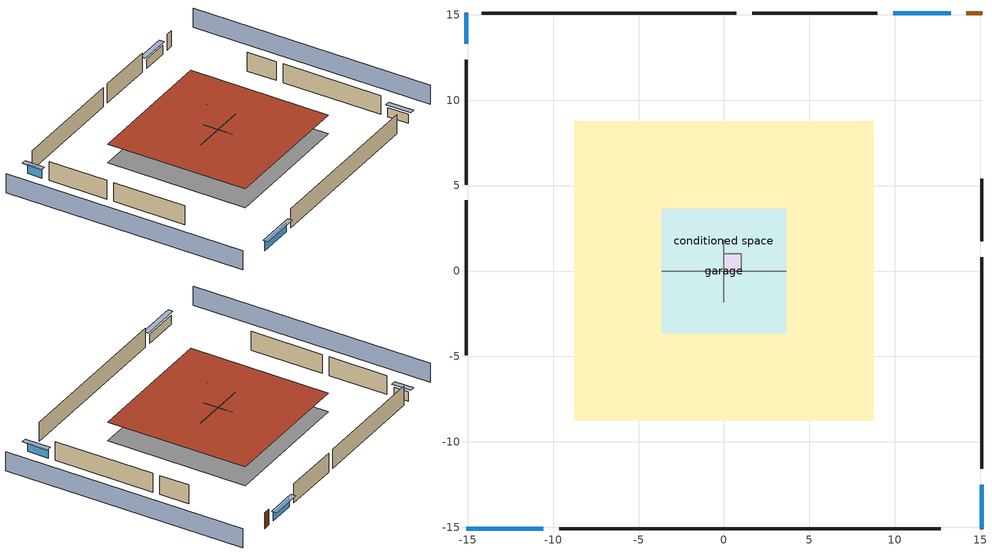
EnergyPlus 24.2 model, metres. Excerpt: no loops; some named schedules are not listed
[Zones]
central ac and furnace airloop ret air zone
 floor adiabatic (AdiabaticConst): 0,0 0,1 1,1 1,0 z0
 wall adiabatic (AdiabaticConst): 0,1 0,0 1,0 1,1 0,1 z0:1
 ceiling adiabatic (AdiabaticConst): 1,0 1,1 0,1 0,0 z1
conditioned space
 floor foundation (Slab2 construction): -8.77,-8.77 -8.77,8.77 8.77,8.77 8.77,-8.77 z0
 wall outside (AdiabaticWallConstruction 1): 15.1,15.1 14.18,15.1 z0:2.03
 wall outside (AdiabaticWallConstruction): -15.1,-15.1 -10.57,-15.1 z0:1.19; -15.1,15.1 -15.1,13.3 z0:1.22; 13.26,15.1 9.9,15.1 z0:1.13; 15.1,-15.1 15.1,-12.52 z0:1.16
 wall outside (Wall3 construction): -9.65,-15.1 12.68,-15.1 z0:2.44
 wall outside (Wall4 construction): -15.1,4.13 -15.1,-4.94 z0:2.44
 wall outside (Wall7 construction): 0.73,15.1 -14.17,15.1 z0:2.44
 wall outside (Wall8 construction): 15.1,-11.59 15.1,0.81 z0:2.44
 wall to garage (Wall5 construction): 3.66,0 -3.66,0 z0:2.44
 wall to garage (Wall6 construction): 0,1.83 0,-1.83 z0:2.44
 window (WindowConstruction): -15.1,-15.1 -10.57,-15.1 z0:1.19
 window (WindowConstruction 1): -15.1,15.1 -15.1,13.3 z0:1.22
 window (WindowConstruction 2): 13.26,15.1 9.9,15.1 z0:1.13
 window (WindowConstruction 3): 15.1,-15.1 15.1,-12.52 z0:1.16
 door (Door): 15.1,15.1 14.19,15.1 z0:2.03
 roof outside (Roof2 construction): -8.77,8.77 -8.77,-8.77 8.77,-8.77 8.77,8.77 z2.44
garage
 floor foundation (Slab1 construction): -3.66,-3.66 -3.66,3.66 3.66,3.66 3.66,-3.66 z0
 wall outside (Wall1 construction): -15.1,12.37 -15.1,5.06 z0:2.44
 wall outside (Wall2 construction): 8.97,15.1 1.66,15.1 z0:2.44
 wall outside (Wall9 construction): 15.1,1.74 15.1,5.4 z0:2.44
 roof outside (Roof1 construction): -3.66,3.66 -3.66,-3.66 3.66,-3.66 3.66,3.66 z2.44
shading: -19.67,15.1 -19.67,-15.1 / 19.67,-15.1 19.67,15.1 z0:2.44; -10.27,-15.1 -15.4,-15.1 -15.4,-15.71 -10.27,-15.71 z1.49; -15.1,13 -15.1,15.4 -15.71,15.4 -15.71,13 z1.52; 9.6,15.1 13.56,15.1 13.56,15.71 9.6,15.71 z1.43; 15.1,-12.21 15.1,-15.4 15.71,-15.4 15.71,-12.21 z1.46
[Building]
Building 1: Terrain=Suburbs
[Site:Location]
Portland Intl Arpt_OR: Latitude {deg}=45.59; Longitude {deg}=-122.6; Time Zone {hr}=-8; Elevation {m}=33; Keep Site Location Information=Yes
[Site:GroundTemperature:Shallow]
10.2558, 8.96328, 8.85977, 9.47314, 11.9355, 14.3863, 16.5111, 17.8571, 17.9714, 16.8767, 14.8061, 12.4304
[Site:WaterMainsTemperature]
Calculation Method=Schedule; Temperature Schedule=mains temperature schedule
[Material] Roughness=Rough; Thermal Absorptance=0.9
Name | Thickness {m} | Conductivity {W/m-K} | Density {kg/m3} | Specific Heat {J/kg-K} | Solar Absorptance | Visible Absorptance
concrete 4.0 in. | 0.1016 | 1.803125 | 2242.8 | 837.4 | 0.7 | 0.7
door material | 0.04445 | 0.0612267 | 512.64 | 1214.23 | 0.7 | 0.7
floor covering | 0.0127 | 0.0450781 | 54.468 | 1339.84 | 0.9 | 0.9
furniture material conditioned space 1; furniture material garage 1 | 0.1524 | 0.115458 | 640.8 | 1214.23 | 0.6 | 0.6
gypsum board | 0.0127 | 0.160291 | 801 | 837.4 | 0.6 | 0.6
osb sheathing 0.5 in. | 0.0127 | 0.115458 | 512.64 | 1214.23 | 0.6 | 0.6
osb sheathing 0.5 in. 1; osb sheathing 0.5 in. 2; osb sheathing 0.5 in. 3 | 0.0127 | 0.115458 | 512.64 | 1214.23 | 0.7 | 0.7
osb sheathing 0.75 in. | 0.01905 | 0.115458 | 512.64 | 1214.23 | 0.7 | 0.7
roof rigid ins | 0.00302951 | 0.029427 | 32.04 | 1214.23 | 0.7 | 0.7
roof rigid ins 1 | 0.051816 | 0.029427 | 32.04 | 1214.23 | 0.7 | 0.7
roof stud and cavity | 0.2032 | 0.132304 | 78.34581 | 1123.46 | 0.7 | 0.7
slate or tile shingles | 0.01905 | 0.840978 | 1899.972 | 799.717 | 0.75 | 0.75
wall rigid ins | 0.512978 | 0.029427 | 32.04 | 1214.23 | 0.7 | 0.7
wall stud and cavity | 0.1397 | 0.727959 | 139.0536 | 1170.24 | 0.6 | 0.6
wall stud and cavity 1 | 0.1397 | 0.550994 | 139.0536 | 1170.24 | 0.7 | 0.7
wall stud and cavity 2 | 0.1397 | 0.335416 | 139.0536 | 1170.24 | 0.7 | 0.7
wall stud and cavity 3 | 0.0889 | 0.380278 | 52.3479 | 1209.89 | 0.7 | 0.7
wall stud and cavity 4 | 0.0889 | 0.391764 | 83.0341 | 1211.67 | 0.7 | 0.7
wood siding | 0.0254 | 0.102417 | 544.68 | 1172.36 | 0.85 | 0.85
wood siding 1; wood siding 2 | 0.0254 | 0.102417 | 544.68 | 1172.36 | 0.7 | 0.7
[Material:NoMass]
Adiabatic: Roughness=Rough; Thermal Resistance {m2-K/W}=176.1; Thermal Absorptance=0.9; Solar Absorptance=0.7; Visible Absorptance=0.7
[WindowMaterial:SimpleGlazingSystem]
WindowMaterial: U-Factor {W/m2-K}=2.78222; Solar Heat Gain Coefficient=0.56
[Construction]
AdiabaticConst: Adiabatic
AdiabaticWallConstruction: wood siding 1, wall rigid ins, wall stud and cavity 3, gypsum board
AdiabaticWallConstruction 1: wood siding 2, wall rigid ins, wall stud and cavity 3, gypsum board
Door: door material
furniture construction conditioned space 1: furniture material conditioned space 1
furniture construction garage 1: furniture material garage 1
PartitionWallConstruction: gypsum board, wall stud and cavity 4, gypsum board
Roof1 construction: slate or tile shingles, roof rigid ins, osb sheathing 0.5 in.
Roof2 construction: slate or tile shingles, roof rigid ins 1, osb sheathing 0.75 in., roof stud and cavity, gypsum board
Slab1 construction: concrete 4.0 in.
Slab2 construction: concrete 4.0 in., floor covering
Wall1 construction; Wall2 construction: wood siding, osb sheathing 0.5 in. 1, wall stud and cavity
Wall3 construction; Wall4 construction: wood siding, osb sheathing 0.5 in. 1, wall stud and cavity 1, gypsum board
Wall5 construction: osb sheathing 0.5 in. 2, wall stud and cavity 2, gypsum board
Wall6 construction: osb sheathing 0.5 in. 3, wall stud and cavity 2, gypsum board
Wall7 construction; Wall8 construction: wood siding, osb sheathing 0.5 in. 3, wall stud and cavity 1, gypsum board
Wall9 construction: wood siding, osb sheathing 0.5 in. 3, wall stud and cavity
WindowConstruction; WindowConstruction 1; WindowConstruction 2; WindowConstruction 3: WindowMaterial
[Zone] Multiplier=1
Name | Volume {m3} | Part of Total Floor Area
central ac and furnace airloop ret air zone | 1 | No
conditioned space | 749.83 | Yes
garage | 130.484 | Yes
[Space]
Name | Zone | Space Type | Volume {m3}
central ac and furnace airloop ret air space | central ac and furnace airloop ret air zone | Plenum Space Type
conditioned space 1 | conditioned space |  | 749.83
garage 1 | garage |  | 130.484
[SpaceList]
Plenum Space Type: central ac and furnace airloop ret air space
[OtherEquipment] Design Level Calculation Method=EquipmentLevel
Name | Fuel Type | Zone or ZoneList or Space or SpaceList | Schedule | Design Level {W} | Fraction Latent | Fraction Radiant | Fraction Lost
central ac and furnace airloop_0 RetCondToRP; central ac and furnace airloop_0 RetSensLkToRP | None | central ac and furnace airloop ret air space | Always On Discrete | 0 | 0 | 0 | 0
central ac and furnace airloop_0 RetLatLkToRP | None | central ac and furnace airloop ret air space | Always On Discrete | 0 | 1 | 0 | 0
central ac and furnace airloop_0 SupCondToLv; central ac and furnace airloop_0 SupSensLkToCond; mech vent house fan sensible load; water heater sens | None | conditioned space 1 | Always On Discrete | 0 | 0 | 0 | 0
central ac and furnace airloop_0 SupLatLkToCond; mech vent house fan latent load; water heater lat | None | conditioned space 1 | Always On Discrete | 0 | 1 | 0 | 0
clothes dryer 1 | Electricity | conditioned space 1 | clothes_dryer | 0 | 0.015 | 0.081 | 0.85
cooking range 1 | Electricity | conditioned space 1 | cooking_range | 0 | 0.08 | 0.432 | 0.2
general water use latent | None | conditioned space 1 | general water use schedule | 25.6591 | 1 | 0 | 0
general water use sensible | None | conditioned space 1 | general water use schedule | -25.2881 | 0 | 0.6 | 0
water heater energy adjustment1 | Electricity | conditioned space 1 | Always On Discrete | 0.01 | 0 | 0 | 1
central ac and furnace airloop_0 RetCondToDZ; central ac and furnace airloop_0 SupCondToDZ; central ac and furnace airloop_0 SupSensLkToDZ | None | garage 1 | Always On Discrete | 0 | 0 | 0 | 0
central ac and furnace airloop_0 SupLatLkToDZ | None | garage 1 | Always On Discrete | 0 | 1 | 0 | 0
[SurfaceProperty:ExposedFoundationPerimeter] Exposed Perimeter Calculation Method=TotalExposedPerimeter
Name | Total Exposed Perimeter {m}
Slab2 | 65.34912
Slab1 | 18.288
[SurfaceProperty:IncidentSolarMultiplier] Incident Solar Multiplier=1; Incident Solar Multiplier Schedule=trans schedule winter=0.85 summer=0.7
Window1; Window2; Window3; Window4
[InternalMass]
Name | Construction | Zone or ZoneList | Space or SpaceList | Surface Area {m2}
furniture mass conditioned space 1 | furniture construction conditioned space 1 | conditioned space | conditioned space 1 | 123.004
partition wall mass | PartitionWallConstruction | conditioned space | conditioned space 1 | 307.509
furniture mass garage 1 | furniture construction garage 1 | garage | garage 1 | 5.35122
[Lights] Design Level Calculation Method=LightingLevel; Return Air Fraction=0; Fraction Radiant=0.6; Fraction Visible=0.2; Fraction Replaceable=1
Name | Zone or ZoneList or Space or SpaceList | Schedule | Lighting Level {W}
interior lighting | conditioned space 1 | lighting_interior | 798.532
garage lighting | garage 1 | lighting_garage | 16.3602
[People]
occupants: Zone or ZoneList or Space or SpaceList=conditioned space 1; Number of People Schedule=occupants; Number of People Calculation Method=People; Number of People=1; Fraction Radiant=0.314171; Sensible Heat Fraction=0.56303; Activity Level Schedule=occupants activity schedule; Carbon Dioxide Generation Rate {m3/s-W}=0; Enable ASHRAE 55 Comfort Warnings=No; Mean Radiant Temperature Calculation Type=EnclosureAveraged
[ElectricEquipment] Design Level Calculation Method=EquipmentLevel
Name | Zone or ZoneList or Space or SpaceList | Schedule | Design Level {W} | Fraction Latent | Fraction Radiant | Fraction Lost
ceiling fan | conditioned space 1 | ceiling_fan | 16.0669 | 0 | 0.558 | 0
clothes dryer | conditioned space 1 | clothes_dryer | 22862 | 0.015 | 0.081 | 0.85
clothes washer | conditioned space 1 | clothes_washer | 951.049 | 0.03 | 0.162 | 0.7
cooking range | conditioned space 1 | cooking_range | 10019.4 | 0.08 | 0.432 | 0.2
dishwasher | conditioned space 1 | dishwasher | 3335.54 | 0.3 | 0.18 | 0.4
fridge | conditioned space 1 | fridge schedule | 49.4292 | 0 | 0.6 | 0
mech vent bath fan 0 | conditioned space 1 | mech vent bath fan 0 schedule | 45 | 0 | 0 | 1
mech vent house fan | conditioned space 1 | mech vent house fan schedule | 0 | 0 | 0 | 1
mech vent house fan cfis | conditioned space 1 | mech vent house fan cfis schedule | 0 | 0 | 0 | 0
mech vent range fan 0 | conditioned space 1 | mech vent range fan 0 schedule | 30 | 0 | 0 | 1
misc plug loads | conditioned space 1 | plug_loads_other | 393.371 | 0.021 | 0.558 | 0.049
misc tv | conditioned space 1 | plug_loads_tv | 1038.82 | 0 | 0.6 | 0
whole house fan | conditioned space 1 | Always On Discrete | 0 | 0 | 0 | 1
freezer | garage 1 | freezer schedule | 194.914 | 0 | 0.6 | 0
[ZoneInfiltration:DesignFlowRate] Schedule=Always On Discrete; Design Flow Rate Calculation Method=Flow/Zone; Design Flow Rate {m3/s}=0
Name | Zone or ZoneList or Space or SpaceList
infil flow; natural vent flow; whole house fan flow | conditioned space 1
garage 1 duct leakage imbalance infil flow | garage 1
[ZoneMixing] Schedule=Always On Continuous; Design Flow Rate Calculation Method=Flow/Zone; Design Flow Rate {m3/s}=0
Name | Zone or Space | Source Zone or Space
central ac and furnace airloop_0 ZoneMixDZToCond mix | conditioned space | garage
central ac and furnace airloop_0 ZoneMixCondToDZ mix | garage | conditioned space
[ZoneInfiltration:EffectiveLeakageArea]
infil garage 1: Zone or Space=garage 1; Schedule=Always On Discrete; Effective Air Leakage Area {cm2}=407.755; Stack Coefficient=0.000129147; Wind Coefficient=4.38083e-05
[AvailabilityManager:Scheduled]
central ac and furnace airloop Availability Manager: Schedule=Always On Discrete
[AirLoopHVAC:ReturnPlenum]
Air Loop HVAC Return Plenum 1: Zone=central ac and furnace airloop ret air zone
[WaterUse:Equipment]
dishwasher: Peak Flow Rate {m3/s}=3.89837e-05; Flow Rate Fraction Schedule=hot_water_dishwasher
[Foundation:Kiva] Wall Height Above Grade {m}=0.1016; Wall Depth Below Slab {m}=0.2032
Name | Initial Indoor Air Temperature {C}
Foundation Kiva 1 | 13.4258
Foundation Kiva 2 | 22.5
[Foundation:Kiva:Settings]
Soil Conductivity {W/m-K}=1.9041; Soil Density {kg/m3}=1842.3; Soil Specific Heat {J/kg-K}=418.7; Ground Solar Absorptivity=0.9; Ground Thermal Absorptivity=0.9; Ground Surface Roughness {m}=0.03; Far-Field Width {m}=40; Deep-Ground Boundary Condition=ZeroFlux; Deep-Ground Depth {m}=40; Minimum Cell Dimension {m}=0.2; Maximum Cell Growth Coefficient=3; Simulation Timestep=Timestep
[Exterior:Lights]
exterior lighting: Schedule=exterior lighting schedule; Design Level {W}=10.1836
[EnergyManagementSystem:GlobalVariable]
central_ac_and_furnace_airloop_0_DuctImbalLkExhFanEquivCond
central_ac_and_furnace_airloop_0_DuctImbalLkExhFanEquivDZ
central_ac_and_furnace_airloop_0_DuctImbalLkSupFanEquivCond
central_ac_and_furnace_airloop_0_DuctImbalLkSupFanEquivDZ
central_ac_and_furnace_airloop_0_DZ_T
central_ac_and_furnace_airloop_0_DZ_W
central_ac_and_furnace_airloop_0_RetCondToDZ
central_ac_and_furnace_airloop_0_RetCondToRP
central_ac_and_furnace_airloop_0_RetLatLkToRP
central_ac_and_furnace_airloop_0_RetSensLkToRP
central_ac_and_furnace_airloop_0_SupCondToDZ
central_ac_and_furnace_airloop_0_SupCondToLv
central_ac_and_furnace_airloop_0_SupLatLkToCond
central_ac_and_furnace_airloop_0_SupLatLkToDZ
central_ac_and_furnace_airloop_0_SupSensLkToCond
central_ac_and_furnace_airloop_0_SupSensLkToDZ
central_ac_and_furnace_airloop_0_ZoneMixCondToDZ
central_ac_and_furnace_airloop_0_ZoneMixDZToCond
central_ac_and_furnace_airloop_AH_MFR
central_ac_and_furnace_airloop_AH_Tout
central_ac_and_furnace_airloop_AH_VFR
central_ac_and_furnace_airloop_AH_Wout
central_ac_and_furnace_airloop_Fan_RTF
central_ac_and_furnace_airloop_RA_T
central_ac_and_furnace_airloop_Ra_W
infil_program_Qfan
infil_program_Qinf
natural_vent_program_Qnv
natural_vent_program_Qwhf
[EnergyManagementSystem:Sensor]
Name | Output:Variable or Output:Meter Index Key | Output:Variable or Output:Meter
airflow_gain | infil flow | Infiltration Sensible Heat Gain Energy
airflow_gain_1 | natural vent flow | Infiltration Sensible Heat Gain Energy
airflow_gain_2 | whole house fan flow | Infiltration Sensible Heat Gain Energy
airflow_loss | infil flow | Infiltration Sensible Heat Loss Energy
airflow_loss_1 | natural vent flow | Infiltration Sensible Heat Loss Energy
airflow_loss_2 | whole house fan flow | Infiltration Sensible Heat Loss Energy
central_ac_and_furnace_airloop_0_DZ_T_s | garage | Zone Air Temperature
central_ac_and_furnace_airloop_0_DZ_W_s | garage | Zone Mean Air Humidity Ratio
central_ac_and_furnace_airloop_AH_MFR_s | Node 7 | System Node Mass Flow Rate
central_ac_and_furnace_airloop_AH_Tout_s | Node 7 | System Node Temperature
central_ac_and_furnace_airloop_AH_VFR_s | Node 7 | System Node Current Density Volume Flow Rate
central_ac_and_furnace_airloop_AH_Wout_s | Node 7 | System Node Humidity Ratio
central_ac_and_furnace_airloop_RA_T_s | Node 10 | System Node Temperature
central_ac_and_furnace_airloop_Ra_W_s | Node 10 | System Node Humidity Ratio
clg_load_cond |  | Cooling:EnergyTransfer:Zone:CONDITIONED SPACE
clg_load_duct |  | Cooling:EnergyTransfer:Zone:CENTRAL AC AND FURNACE AIRLOOP RET AIR ZONE
clg_sp_s; clg_sp_s_1 | cooling setpoint | Schedule Value
clothes_dryer_exhaust_0_sch_s | clothes_dryer | Schedule Value
cool_season | cooling season schedule | Schedule Value
ducts_conv | central ac and furnace airloop_0 RetCondToRP | Other Equipment Convective Heating Energy
ducts_conv_1 | central ac and furnace airloop_0 RetLatLkToRP | Other Equipment Convective Heating Energy
ducts_conv_2 | central ac and furnace airloop_0 RetSensLkToRP | Other Equipment Convective Heating Energy
ducts_conv_3 | central ac and furnace airloop_0 SupCondToLv | Other Equipment Convective Heating Energy
ducts_conv_4 | central ac and furnace airloop_0 SupLatLkToCond | Other Equipment Convective Heating Energy
ducts_conv_5 | central ac and furnace airloop_0 SupSensLkToCond | Other Equipment Convective Heating Energy
ducts_rad | central ac and furnace airloop_0 RetCondToRP | Other Equipment Radiant Heating Energy
ducts_rad_1 | central ac and furnace airloop_0 RetLatLkToRP | Other Equipment Radiant Heating Energy
ducts_rad_2 | central ac and furnace airloop_0 RetSensLkToRP | Other Equipment Radiant Heating Energy
ducts_rad_3 | central ac and furnace airloop_0 SupCondToLv | Other Equipment Radiant Heating Energy
ducts_rad_4 | central ac and furnace airloop_0 SupLatLkToCond | Other Equipment Radiant Heating Energy
ducts_rad_5 | central ac and furnace airloop_0 SupSensLkToCond | Other Equipment Radiant Heating Energy
htg_load_cond |  | Heating:EnergyTransfer:Zone:CONDITIONED SPACE
htg_load_duct |  | Heating:EnergyTransfer:Zone:CENTRAL AC AND FURNACE AIRLOOP RET AIR ZONE
htg_sp_s; htg_sp_s_1 | heating setpoint | Schedule Value
ig_ee_conv | ceiling fan | Electric Equipment Convective Heating Energy
ig_ee_conv_1 | clothes dryer | Electric Equipment Convective Heating Energy
ig_ee_conv_3 | cooking range | Electric Equipment Convective Heating Energy
ig_ee_conv_4 | dishwasher | Electric Equipment Convective Heating Energy
ig_ee_conv_5 | fridge | Electric Equipment Convective Heating Energy
ig_ee_conv_6 | misc plug loads | Electric Equipment Convective Heating Energy
ig_ee_conv_7 | misc tv | Electric Equipment Convective Heating Energy
ig_ee_conv_8 | whole house fan | Electric Equipment Convective Heating Energy
ig_ee_rad | ceiling fan | Electric Equipment Radiant Heating Energy
ig_ee_rad_1 | clothes dryer | Electric Equipment Radiant Heating Energy
ig_ee_rad_3 | cooking range | Electric Equipment Radiant Heating Energy
ig_ee_rad_4 | dishwasher | Electric Equipment Radiant Heating Energy
ig_ee_rad_5 | fridge | Electric Equipment Radiant Heating Energy
ig_ee_rad_6 | misc plug loads | Electric Equipment Radiant Heating Energy
ig_ee_rad_7 | misc tv | Electric Equipment Radiant Heating Energy
ig_ee_rad_8 | whole house fan | Electric Equipment Radiant Heating Energy
ig_lgt_conv | interior lighting | Lights Convective Heating Energy
ig_lgt_rad | interior lighting | Lights Radiant Heating Energy
ig_lgt_vis | interior lighting | Lights Visible Radiation Heating Energy
ig_oe_conv | clothes dryer 1 | Other Equipment Convective Heating Energy
ig_oe_conv_1 | cooking range 1 | Other Equipment Convective Heating Energy
ig_oe_conv_2 | general water use latent | Other Equipment Convective Heating Energy
ig_oe_conv_3 | general water use sensible | Other Equipment Convective Heating Energy
ig_oe_conv_4 | water heater energy adjustment1 | Other Equipment Convective Heating Energy
ig_oe_conv_5 | water heater lat | Other Equipment Convective Heating Energy
ig_oe_conv_6 | water heater sens | Other Equipment Convective Heating Energy
ig_oe_rad | clothes dryer 1 | Other Equipment Radiant Heating Energy
ig_oe_rad_1 | cooking range 1 | Other Equipment Radiant Heating Energy
ig_oe_rad_2 | general water use latent | Other Equipment Radiant Heating Energy
ig_oe_rad_3 | general water use sensible | Other Equipment Radiant Heating Energy
ig_oe_rad_4 | water heater energy adjustment1 | Other Equipment Radiant Heating Energy
ig_oe_rad_5 | water heater lat | Other Equipment Radiant Heating Energy
ig_oe_rad_6 | water heater sens | Other Equipment Radiant Heating Energy
ig_ppl_conv | occupants | People Convective Heating Energy
ig_ppl_rad | occupants | People Radiant Heating Energy
im_conv | furniture mass conditioned space 1 | Surface Inside Face Convection Heat Gain Energy
im_conv_1 | partition wall mass | Surface Inside Face Convection Heat Gain Energy
im_ig | furniture mass conditioned space 1 | Surface Inside Face Internal Gains Radiation Heat Gain Energy
im_ig_1 | partition wall mass | Surface Inside Face Internal Gains Radiation Heat Gain Energy
im_lgt | furniture mass conditioned space 1 | Surface Inside Face Lights Radiation Heat Gain Energy
im_lgt_1 | partition wall mass | Surface Inside Face Lights Radiation Heat Gain Energy
im_sol | furniture mass conditioned space 1 | Surface Inside Face Solar Radiation Heat Gain Energy
im_sol_1 | partition wall mass | Surface Inside Face Solar Radiation Heat Gain Energy
im_surf | furniture mass conditioned space 1 | Surface Inside Face Net Surface Thermal Radiation Heat Gain Energy
im_surf_1 | partition wall mass | Surface Inside Face Net Surface Thermal Radiation Heat Gain Energy
mech_vent_bath_fan_0_sch_s | mech vent bath fan 0 schedule | Schedule Value
mech_vent_range_fan_0_sch_s | mech vent range fan 0 schedule | Schedule Value
mv_conv | mech vent bath fan 0 | Electric Equipment Convective Heating Energy
mv_conv_1 | mech vent house fan | Electric Equipment Convective Heating Energy
mv_conv_2 | mech vent house fan cfis | Electric Equipment Convective Heating Energy
mv_conv_3 | mech vent range fan 0 | Electric Equipment Convective Heating Energy
mv_conv_4 | mech vent house fan latent load | Other Equipment Convective Heating Energy
mv_conv_5 | mech vent house fan sensible load | Other Equipment Convective Heating Energy
mv_rad | mech vent bath fan 0 | Electric Equipment Radiant Heating Energy
mv_rad_1 | mech vent house fan | Electric Equipment Radiant Heating Energy
mv_rad_2 | mech vent house fan cfis | Electric Equipment Radiant Heating Energy
mv_rad_3 | mech vent range fan 0 | Electric Equipment Radiant Heating Energy
mv_rad_4 | mech vent house fan latent load | Other Equipment Radiant Heating Energy
mv_rad_5 | mech vent house fan sensible load | Other Equipment Radiant Heating Energy
natural_vent_s | natural vent schedule | Schedule Value
out_pb_s |  | Site Outdoor Air Barometric Pressure
out_wt_s |  | Site Outdoor Air Humidity Ratio
site_vw_s |  | Site Wind Speed
ss_back_out | Window1 | Surface Window Shortwave from Zone Back Out Window Heat Transfer Rate
ss_back_out_1 | Window2 | Surface Window Shortwave from Zone Back Out Window Heat Transfer Rate
ss_back_out_2 | Window3 | Surface Window Shortwave from Zone Back Out Window Heat Transfer Rate
ss_back_out_3 | Window4 | Surface Window Shortwave from Zone Back Out Window Heat Transfer Rate
ss_conv | Door1 | Surface Inside Face Convection Heat Gain Energy
ss_conv_1 | Window1 | Surface Inside Face Convection Heat Gain Energy
ss_conv_2 | Window2 | Surface Inside Face Convection Heat Gain Energy
ss_conv_3 | Window3 | Surface Inside Face Convection Heat Gain Energy
ss_conv_4 | Window4 | Surface Inside Face Convection Heat Gain Energy
ss_ig | Door1 | Surface Inside Face Internal Gains Radiation Heat Gain Energy
ss_ig_1 | Window1 | Surface Inside Face Internal Gains Radiation Heat Gain Energy
ss_ig_2 | Window2 | Surface Inside Face Internal Gains Radiation Heat Gain Energy
ss_ig_3 | Window3 | Surface Inside Face Internal Gains Radiation Heat Gain Energy
ss_ig_4 | Window4 | Surface Inside Face Internal Gains Radiation Heat Gain Energy
ss_lgt | Door1 | Surface Inside Face Lights Radiation Heat Gain Energy
ss_sol | Door1 | Surface Inside Face Solar Radiation Heat Gain Energy
ss_surf | Door1 | Surface Inside Face Net Surface Thermal Radiation Heat Gain Energy
ss_surf_1 | Window1 | Surface Inside Face Net Surface Thermal Radiation Heat Gain Energy
ss_surf_2 | Window2 | Surface Inside Face Net Surface Thermal Radiation Heat Gain Energy
ss_surf_3 | Window3 | Surface Inside Face Net Surface Thermal Radiation Heat Gain Energy
ss_surf_4 | Window4 | Surface Inside Face Net Surface Thermal Radiation Heat Gain Energy
ss_trans_in | Window1 | Surface Window Transmitted Solar Radiation Rate
ss_trans_in_1 | Window2 | Surface Window Transmitted Solar Radiation Rate
ss_trans_in_2 | Window3 | Surface Window Transmitted Solar Radiation Rate
ss_trans_in_3 | Window4 | Surface Window Transmitted Solar Radiation Rate
ss_trans_out | Window1 | Surface Inside Face Initial Transmitted Diffuse Transmitted Out Window Solar Radiation Rate
ss_trans_out_1 | Window2 | Surface Inside Face Initial Transmitted Diffuse Transmitted Out Window Solar Radiation Rate
ss_trans_out_2 | Window3 | Surface Inside Face Initial Transmitted Diffuse Transmitted Out Window Solar Radiation Rate
ss_trans_out_3 | Window4 | Surface Inside Face Initial Transmitted Diffuse Transmitted Out Window Solar Radiation Rate
s_conv | Roof2 | Surface Inside Face Convection Heat Gain Energy
s_conv_1 | Slab2 | Surface Inside Face Convection Heat Gain Energy
s_conv_2 | Wall3 | Surface Inside Face Convection Heat Gain Energy
s_conv_3 | Wall4 | Surface Inside Face Convection Heat Gain Energy
s_conv_4 | Wall5 | Surface Inside Face Convection Heat Gain Energy
s_conv_5 | Wall6 | Surface Inside Face Convection Heat Gain Energy
s_conv_6 | Wall7 | Surface Inside Face Convection Heat Gain Energy
s_conv_7 | Wall8 | Surface Inside Face Convection Heat Gain Energy
s_ig | Roof2 | Surface Inside Face Internal Gains Radiation Heat Gain Energy
s_ig_1 | Slab2 | Surface Inside Face Internal Gains Radiation Heat Gain Energy
s_ig_2 | Wall3 | Surface Inside Face Internal Gains Radiation Heat Gain Energy
